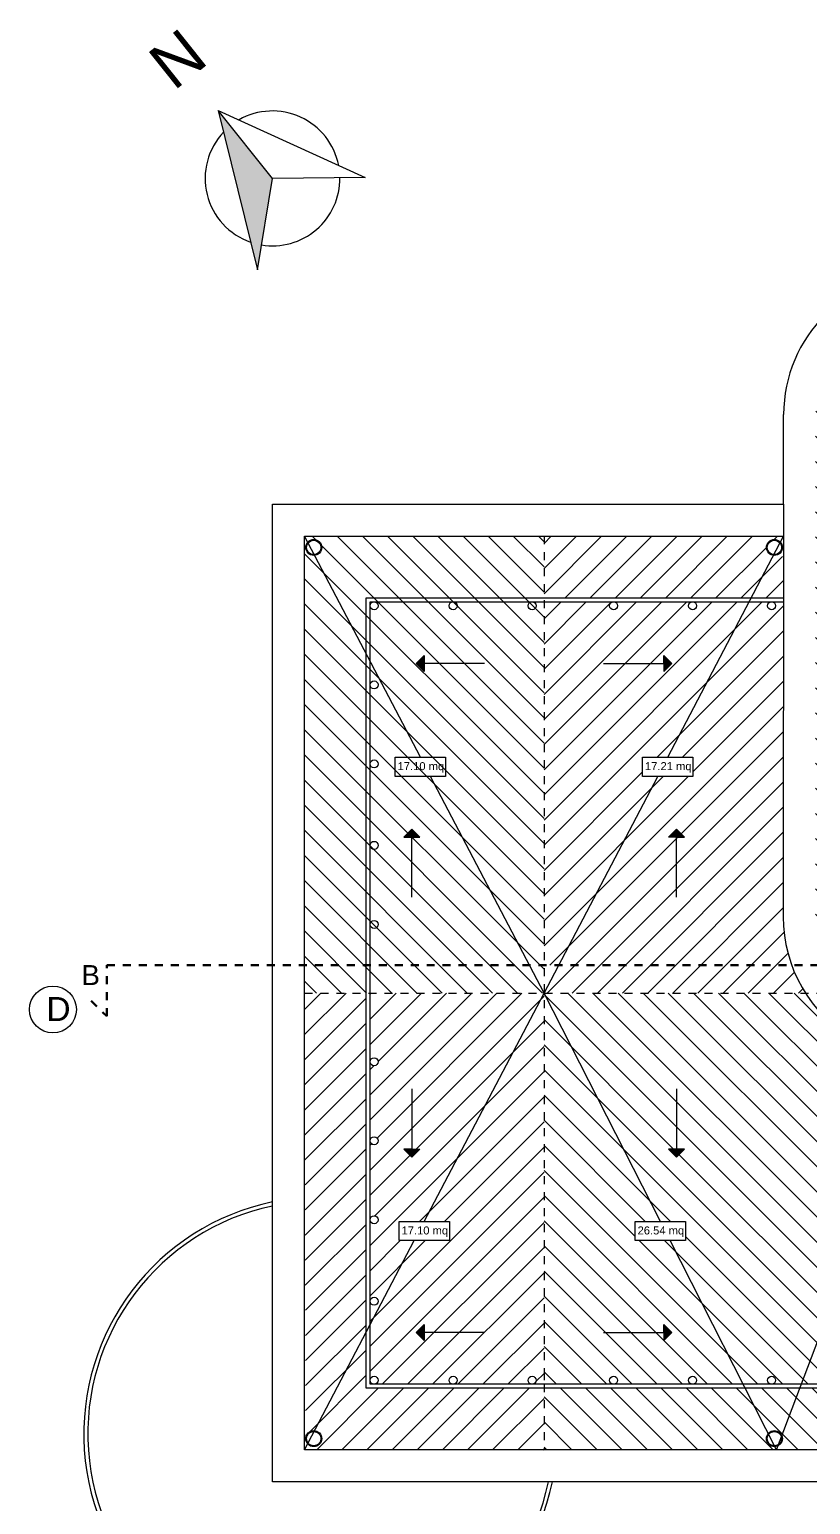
# Model space of a CAD drawing. Header units: millimetres. Extents: x 2459 to 3981, y 1231 to 4850.
# Drawn here: x 3789.78 to 3799.54, y 1279.79 to 1298.22 of the extents above; entities that cross this region are included whole.
import ezdxf
from ezdxf.enums import TextEntityAlignment as Align

# ---------------------------------------------------------------- set-up
doc = ezdxf.new("R2010")
doc.units = ezdxf.units.MM
doc.linetypes.add('JIS_02_0.7', pattern=[1.35, 0.75, -0.6])
doc.linetypes.add('TRATTEGGIATA', pattern=[0.75, 0.5, -0.25])
doc.layers.add('SEZIONI', color=7, linetype='TRATTEGGIATA', lineweight=60)
doc.styles.get("Standard").update_dxf_attribs({"font": 'arial.ttf'})

msp = doc.modelspace()

# ---------------------------------------------------------------- hatches: boundary and pattern name
at = {"linetype": 'Continuous', "ltscale": 0.01}
h = msp.add_hatch(color=256, dxfattribs=at)
h.dxf.hatch_style = 1
h.paths.add_polyline_path([(3792.629507, 1295.219556), (3792.818704, 1296.362467), (3792.140725, 1297.21174)])
at = {"linetype": 'Continuous', "lineweight": -3, "ltscale": 0.01, "transparency": 33554559}
h = msp.add_hatch(dxfattribs=at)
h.set_pattern_fill('ANSI31', color=256, scale=0.07, angle=90)
h.paths.add_polyline_path([(3801.368664, 1294.710423, 0.504604599), (3799.608704, 1293.410565), (3799.608704, 1290.270565), (3801.368664, 1290.283506)])
h.paths.add_polyline_path([(3800.861784, 1292.240678), (3800.761784, 1292.240678), (3800.861784, 1292.340678), (3800.961784, 1292.240678)], flags=16)
h.paths.add_polyline_path([(3800.65322, 1293.369076), (3800.65322, 1293.608901), (3801.284188, 1293.608901), (3801.284188, 1293.369076)], flags=16)
h.paths.add_polyline_path([(3800.868704, 1294.624929, -1), (3801.068704, 1294.624929, -1)], flags=16)
h.paths.add_polyline_path([(3800.878704, 1294.624929, -1), (3801.058704, 1294.624929, -1)], flags=0)
h.paths.add_polyline_path([(3802.328704, 1293.410565, 0.329252882), (3801.368664, 1294.710423), (3801.368664, 1290.283506), (3802.328704, 1290.290566)])
h.paths.add_polyline_path([(3801.368664, 1290.283506), (3799.608704, 1290.270565), (3799.608704, 1287.130565, 0.114726714), (3799.748212, 1286.530565), (3800.859947, 1286.530565, -1), (3801.237553, 1286.530565), (3801.368664, 1286.530565)])
h.paths.add_polyline_path([(3800.65322, 1287.172053), (3801.284188, 1287.172053), (3801.284188, 1286.932228), (3800.65322, 1286.932228)], flags=16)
h.paths.add_polyline_path([(3800.861784, 1288.240453), (3800.761784, 1288.340453), (3800.861784, 1288.340453), (3800.961784, 1288.340453)], flags=16)
h.paths.add_polyline_path([(3802.328704, 1290.290566), (3801.368664, 1290.283506), (3801.368664, 1286.530565), (3802.189195, 1286.530565, 0.114726714), (3802.328704, 1287.130565)])
h.paths.add_polyline_path([(3801.941894, 1286.180565), (3801.368664, 1286.180565), (3801.368664, 1285.830706, 0.125389598)])
h.paths.add_polyline_path([(3802.189195, 1286.530565), (3801.368664, 1286.530565), (3801.368664, 1286.180565), (3801.941894, 1286.180565, 0.079273218)])
h.paths.add_polyline_path([(3800.859947, 1286.530565), (3799.748212, 1286.530565, 0.079273218), (3799.995513, 1286.180565), (3801.368664, 1286.180565), (3801.368664, 1286.530565), (3801.237553, 1286.530565, -1)])
h.paths.add_polyline_path([(3801.368664, 1286.180565), (3799.995513, 1286.180565, 0.281057891), (3801.368664, 1285.830706)])
h.paths.add_polyline_path([(3801.068704, 1285.9162, -1), (3800.868704, 1285.9162, -1)], flags=16)
h.paths.add_polyline_path([(3801.058704, 1285.9162, -1), (3800.878704, 1285.9162, -1)], flags=0)
h.paths.add_polyline_path([(3808.718704, 1286.180565), (3807.948704, 1286.180565), (3807.948704, 1281.938678), (3808.59275, 1280.710713, -0.446146587), (3808.703508, 1280.611293)], flags=17)
h.paths.add_polyline_path([(3800.968704, 1285.365297, -0.256018825), (3799.480863, 1286.180565), (3796.2135, 1286.180565), (3797.667471, 1283.325565), (3797.982955, 1283.325565), (3797.982955, 1283.08574), (3797.789608, 1283.08574), (3798.70384, 1281.290565), (3799.058551, 1281.290565, -0.414213562), (3799.008551, 1281.340565, -1), (3799.108551, 1281.340565, -0.414213562), (3799.058551, 1281.290565), (3799.430909, 1281.290565)])
h.paths.add_polyline_path([(3797.968622, 1284.230452), (3797.868622, 1284.130452), (3797.768622, 1284.230452), (3797.868622, 1284.230452)], flags=16)
h.paths.add_polyline_path([(3800.968704, 1285.365297), (3799.430909, 1281.290565), (3800.046495, 1281.290565, -0.414213562), (3799.996495, 1281.340565, -1), (3800.096495, 1281.340565, -0.414213562), (3800.046495, 1281.290565), (3800.968704, 1281.290565, -0.414213562), (3800.918704, 1281.340565, -0.414213562), (3800.968704, 1281.390565)], flags=17)
h.paths.add_polyline_path([(3800.968704, 1281.240565), (3796.2135, 1281.240565), (3796.2135, 1280.470565), (3800.968704, 1280.470565)])
h.paths.add_polyline_path([(3799.827604, 1280.787678), (3799.827604, 1280.687678), (3799.727604, 1280.787678), (3799.827604, 1280.887678)], flags=16)
h.paths.add_polyline_path([(3799.193099, 1280.611293, -1), (3798.993099, 1280.611293, -1)], flags=16)
h.paths.add_polyline_path([(3799.183099, 1280.611293, -1), (3799.003099, 1280.611293, -1)], flags=0)
h.paths.add_polyline_path([(3797.789608, 1283.08574), (3797.351988, 1283.08574), (3797.351988, 1283.325565), (3797.667471, 1283.325565), (3796.2135, 1286.180565), (3796.2135, 1281.290565), (3797.082662, 1281.290565, -0.414213562), (3797.032662, 1281.340565, -1), (3797.132662, 1281.340565, -0.414213562), (3797.082662, 1281.290565), (3798.070607, 1281.290565, -0.414213562), (3798.020607, 1281.340565, -1), (3798.120607, 1281.340565, -0.414213562), (3798.070607, 1281.290565), (3798.70384, 1281.290565)], flags=17)
h.paths.add_polyline_path([(3797.710815, 1281.938934), (3797.710815, 1282.038934), (3797.810815, 1281.938934), (3797.710815, 1281.838934)], flags=16)
h.paths.add_polyline_path([(3804.303483, 1288.888805), (3803.862215, 1288.888805), (3803.862215, 1289.12863), (3804.177699, 1289.12863), (3803.159188, 1291.070565), (3802.878857, 1291.070565, -0.414213562), (3802.928857, 1291.020565, -1), (3802.828857, 1291.020565, -0.414213562), (3802.878857, 1291.070565), (3802.729949, 1291.070565), (3802.733968, 1287.134169, -0.019066882), (3802.729112, 1286.999673), (3802.729112, 1286.530565), (3805.540339, 1286.530565)])
h.paths.add_polyline_path([(3804.068786, 1288.130677), (3803.968786, 1288.130677), (3804.068786, 1288.230677), (3804.168786, 1288.130677)], flags=16)
h.paths.add_polyline_path([(3802.729112, 1286.530565), (3802.628875, 1286.530565, -0.05541989), (3802.456545, 1286.180565), (3802.729112, 1286.180565)])
h.paths.add_polyline_path([(3802.729112, 1286.999673, -0.06825201), (3802.628875, 1286.530565), (3802.729112, 1286.530565)])
h.paths.add_polyline_path([(3805.540339, 1286.530565), (3802.729112, 1286.530565), (3802.729112, 1286.180565), (3805.723908, 1286.180565)])
h.paths.add_polyline_path([(3807.898704, 1286.180565), (3805.723908, 1286.180565), (3807.221306, 1283.325565), (3807.53679, 1283.325565), (3807.53679, 1283.08574), (3807.34709, 1283.08574), (3807.898704, 1282.03401), (3807.898704, 1282.328509, -1), (3807.798704, 1282.328509, -1), (3807.898704, 1282.328509), (3807.898704, 1283.346579, -1), (3807.798704, 1283.346579, -1), (3807.898704, 1283.346579), (3807.898704, 1284.334523, -1), (3807.798704, 1284.334523, -1), (3807.898704, 1284.334523), (3807.898704, 1285.322468, -1), (3807.798704, 1285.322468, -1), (3807.898704, 1285.322468)])
h.paths.add_polyline_path([(3807.37903, 1284.230452), (3807.47903, 1284.230452), (3807.37903, 1284.130452), (3807.27903, 1284.230452)], flags=16)
h.paths.add_polyline_path([(3808.718704, 1286.180565), (3807.948704, 1286.180565), (3807.948704, 1281.938678), (3808.59275, 1280.710713, -0.446146587), (3808.703508, 1280.611293)], flags=17)
h.paths.add_polyline_path([(3805.723908, 1286.180565), (3805.723908, 1281.290565), (3805.872815, 1281.290565, -0.414213562), (3805.822815, 1281.340565, -1), (3805.922815, 1281.340565, -0.414213562), (3805.872815, 1281.290565), (3806.86076, 1281.290565, -0.414213562), (3806.81076, 1281.340565, -1), (3806.91076, 1281.340565, -0.414213562), (3806.86076, 1281.290565), (3807.848704, 1281.290565, -0.414213562), (3807.798704, 1281.340565, -1), (3807.898704, 1281.340565), (3807.898704, 1282.03401), (3807.34709, 1283.08574), (3806.905822, 1283.08574), (3806.905822, 1283.325565), (3807.221306, 1283.325565)], flags=17)
h.paths.add_polyline_path([(3807.221223, 1282.038934), (3807.321223, 1281.938934), (3807.221223, 1281.838934), (3807.221223, 1281.938934)], flags=16)
h.paths.add_polyline_path([(3807.948704, 1286.180565), (3807.948704, 1281.240565), (3805.723908, 1281.240565), (3805.723908, 1280.470565), (3808.718704, 1280.470565), (3808.703508, 1280.611293, -1), (3808.503508, 1280.611293, -1), (3808.703508, 1280.611293), (3808.711011, 1286.180565)])
h.paths.add_polyline_path([(3805.723908, 1291.070565), (3804.854745, 1291.070565, -0.414213562), (3804.904745, 1291.020565, -1), (3804.804745, 1291.020565, -0.414213562), (3804.854745, 1291.070565), (3803.866801, 1291.070565, -0.414213562), (3803.916801, 1291.020565, -1), (3803.816801, 1291.020565, -0.414213562), (3803.866801, 1291.070565), (3803.159188, 1291.070565), (3804.177699, 1289.12863), (3804.493183, 1289.12863), (3804.493183, 1288.888805), (3804.303483, 1288.888805), (3805.540339, 1286.530565), (3805.723908, 1286.530565)])
h.paths.add_polyline_path([(3804.226593, 1290.300434), (3804.226593, 1290.200434), (3804.126593, 1290.300434), (3804.226593, 1290.400434)], flags=16)
h.paths.add_polyline_path([(3805.723908, 1291.890565), (3802.729112, 1291.890565), (3803.132964, 1291.120565), (3805.723908, 1291.120565)])
h.paths.add_polyline_path([(3802.729112, 1291.890565), (3802.729898, 1291.120565), (3803.132964, 1291.120565)], flags=17)
h.paths.add_polyline_path([(3793.218704, 1291.890565), (3796.2135, 1291.890565), (3796.2135, 1286.180565), (3793.218704, 1286.180565)])
h.paths.add_polyline_path([(3801.260921, 1286.578224), (3802.087723, 1286.578224), (3802.087723, 1286.905886), (3801.260921, 1286.905886)], flags=9)
h.paths.add_polyline_path([(3800.643821, 1286.967536), (3801.27629, 1286.967536), (3801.27629, 1287.173607), (3800.643821, 1287.173607)], flags=24)
h.paths.add_polyline_path([(3800.643821, 1286.967536), (3801.27629, 1286.967536), (3801.27629, 1287.173607), (3800.643821, 1287.173607)], flags=24)
h.paths.add_polyline_path([(3800.643821, 1293.391738), (3801.27629, 1293.391738), (3801.27629, 1293.597809), (3800.643821, 1293.597809)], flags=24)
h.paths.add_polyline_path([(3800.643821, 1293.391738), (3801.27629, 1293.391738), (3801.27629, 1293.597809), (3800.643821, 1293.597809)], flags=24)
h = msp.add_hatch(dxfattribs=at)
h.set_pattern_fill('ANSI31', color=256, scale=0.07)
h.paths.add_polyline_path([(3799.193099, 1291.749734, -0.999489689), (3798.993099, 1291.749836, -1), (3799.193099, 1291.749836), (3799.19716, 1291.890565), (3796.2135, 1291.890565), (3796.2135, 1291.120565), (3799.207509, 1291.120565)])
h.paths.add_polyline_path([(3798.77822, 1291.070565), (3798.070607, 1291.070565, -0.414213562), (3798.120607, 1291.020565, -1), (3798.020607, 1291.020565, -0.414213562), (3798.070607, 1291.070565), (3797.082662, 1291.070565, -0.414213562), (3797.132662, 1291.020565, -1), (3797.032662, 1291.020565, -0.414213562), (3797.082662, 1291.070565), (3796.2135, 1291.070565), (3796.2135, 1286.530565), (3796.397068, 1286.530565), (3797.633924, 1288.888805), (3797.444225, 1288.888805), (3797.444225, 1289.12863), (3797.759708, 1289.12863)])
h.paths.add_polyline_path([(3797.710815, 1290.400434), (3797.810815, 1290.300434), (3797.710815, 1290.200434), (3797.710815, 1290.300434)], flags=16)
h.paths.add_polyline_path([(3799.207458, 1291.070565), (3799.058551, 1291.070565, -0.414213562), (3799.108551, 1291.020565, -1), (3799.008551, 1291.020565, -0.414213562), (3799.058551, 1291.070565), (3798.77822, 1291.070565), (3797.759708, 1289.12863), (3798.075192, 1289.12863), (3798.075192, 1288.888805), (3797.633924, 1288.888805), (3796.397068, 1286.530565), (3799.308532, 1286.530565, -0.086918353), (3799.203436, 1287.130565)])
h.paths.add_polyline_path([(3797.868622, 1288.230677), (3797.968622, 1288.130677), (3797.868622, 1288.130677), (3797.768622, 1288.130677)], flags=16)
h.paths.add_polyline_path([(3799.308532, 1286.530565), (3796.397068, 1286.530565), (3796.2135, 1286.180565), (3799.480863, 1286.180565, -0.055419891)])
at = {"linetype": 'Continuous'}
h = msp.add_hatch(color=256, dxfattribs=at)
h.dxf.hatch_style = 1
h.paths.add_polyline_path([(3794.616184, 1290.300434), (3794.716184, 1290.200434), (3794.716184, 1290.300434), (3794.716184, 1290.400434)])
h = msp.add_hatch(color=256)
h.dxf.hatch_style = 1
h.paths.add_polyline_path([(3794.616184, 1290.300434), (3794.716184, 1290.200434), (3794.716184, 1290.300434), (3794.716184, 1290.400434)])
h = msp.add_hatch(color=256, dxfattribs=at)
h.dxf.hatch_style = 1
h.paths.add_polyline_path([(3797.710815, 1290.400434), (3797.710815, 1290.300434), (3797.710815, 1290.200434), (3797.810815, 1290.300434)])
h = msp.add_hatch(color=256)
h.dxf.hatch_style = 1
h.paths.add_polyline_path([(3797.710815, 1290.400434), (3797.710815, 1290.300434), (3797.710815, 1290.200434), (3797.810815, 1290.300434)])
h = msp.add_hatch(color=256, dxfattribs=at)
h.dxf.hatch_style = 1
h.paths.add_polyline_path([(3794.458378, 1288.130677), (3794.558378, 1288.130677), (3794.658378, 1288.130677), (3794.558378, 1288.230677)])
h = msp.add_hatch(color=256)
h.dxf.hatch_style = 1
h.paths.add_polyline_path([(3794.458378, 1288.130677), (3794.558378, 1288.130677), (3794.658378, 1288.130677), (3794.558378, 1288.230677)])
h = msp.add_hatch(color=256, dxfattribs=at)
h.dxf.hatch_style = 1
h.paths.add_polyline_path([(3797.868622, 1288.230677), (3797.768622, 1288.130677), (3797.868622, 1288.130677), (3797.968622, 1288.130677)])
h = msp.add_hatch(color=256)
h.dxf.hatch_style = 1
h.paths.add_polyline_path([(3797.868622, 1288.230677), (3797.768622, 1288.130677), (3797.868622, 1288.130677), (3797.968622, 1288.130677)])
at = {"linetype": 'Continuous', "lineweight": -3, "ltscale": 0.01, "transparency": 33554559}
h = msp.add_hatch(dxfattribs=at)
h.set_pattern_fill('ANSI31', color=256, scale=0.07)
h.paths.add_polyline_path([(3796.2135, 1286.180565), (3794.038704, 1286.180565), (3794.038704, 1285.322468, -1), (3794.138704, 1285.322468, -1), (3794.038704, 1285.322468), (3794.038704, 1284.334523, -1), (3794.138704, 1284.334523, -1), (3794.038704, 1284.334523), (3794.038704, 1283.346579, -1), (3794.138704, 1283.346579, -1), (3794.038704, 1283.346579), (3794.038704, 1282.328509, -1), (3794.138704, 1282.328509, -1), (3794.038704, 1282.328509), (3794.038704, 1282.03401), (3794.590318, 1283.08574), (3794.400618, 1283.08574), (3794.400618, 1283.325565), (3794.716102, 1283.325565)], flags=16)
h.paths.add_polyline_path([(3794.558378, 1284.230452), (3794.658378, 1284.230452), (3794.558378, 1284.130452), (3794.458378, 1284.230452)], flags=0)
h.paths.add_polyline_path([(3796.2135, 1286.180565), (3794.716102, 1283.325565), (3795.031586, 1283.325565), (3795.031586, 1283.08574), (3794.590318, 1283.08574), (3794.038704, 1282.03401), (3794.038704, 1281.340565, -1), (3794.138704, 1281.340565, -0.414213562), (3794.088704, 1281.290565), (3795.076648, 1281.290565, -0.414213562), (3795.026648, 1281.340565, -1), (3795.126648, 1281.340565, -0.414213562), (3795.076648, 1281.290565), (3796.064592, 1281.290565, -0.414213562), (3796.014592, 1281.340565, -1), (3796.114592, 1281.340565, -0.414213562), (3796.064592, 1281.290565), (3796.2135, 1281.290565)], flags=17)
h.paths.add_polyline_path([(3794.716184, 1281.938934), (3794.716184, 1281.838934), (3794.616184, 1281.938934), (3794.716184, 1282.038934)], flags=16)
h.paths.add_polyline_path([(3796.2135, 1281.240565), (3793.988704, 1281.240565), (3793.988704, 1286.180565), (3793.218704, 1286.180565), (3793.2339, 1280.611293, -1), (3793.4339, 1280.611293, -1), (3793.2339, 1280.611293), (3793.218704, 1280.470565), (3796.2135, 1280.470565)])
at = {"linetype": 'Continuous'}
h = msp.add_hatch(color=256, dxfattribs=at)
h.dxf.hatch_style = 1
h.paths.add_polyline_path([(3794.558378, 1284.130452), (3794.658378, 1284.230452), (3794.558378, 1284.230452), (3794.458378, 1284.230452)])
h = msp.add_hatch(color=256)
h.dxf.hatch_style = 1
h.paths.add_polyline_path([(3794.558378, 1284.130452), (3794.658378, 1284.230452), (3794.558378, 1284.230452), (3794.458378, 1284.230452)])
h = msp.add_hatch(color=256, dxfattribs=at)
h.dxf.hatch_style = 1
h.paths.add_polyline_path([(3797.968622, 1284.230452), (3797.868622, 1284.230452), (3797.768622, 1284.230452), (3797.868622, 1284.130452)])
h = msp.add_hatch(color=256)
h.dxf.hatch_style = 1
h.paths.add_polyline_path([(3797.968622, 1284.230452), (3797.868622, 1284.230452), (3797.768622, 1284.230452), (3797.868622, 1284.130452)])
h = msp.add_hatch(color=256, dxfattribs=at)
h.dxf.hatch_style = 1
h.paths.add_polyline_path([(3794.616184, 1281.938934), (3794.716184, 1281.838934), (3794.716184, 1281.938934), (3794.716184, 1282.038934)])
h = msp.add_hatch(color=256)
h.dxf.hatch_style = 1
h.paths.add_polyline_path([(3794.616184, 1281.938934), (3794.716184, 1281.838934), (3794.716184, 1281.938934), (3794.716184, 1282.038934)])
h = msp.add_hatch(color=256, dxfattribs=at)
h.dxf.hatch_style = 1
h.paths.add_polyline_path([(3797.710815, 1282.038934), (3797.710815, 1281.938934), (3797.710815, 1281.838934), (3797.810815, 1281.938934)])
h = msp.add_hatch(color=256)
h.dxf.hatch_style = 1
h.paths.add_polyline_path([(3797.710815, 1282.038934), (3797.710815, 1281.938934), (3797.710815, 1281.838934), (3797.810815, 1281.938934)])

# ---------------------------------------------------------------- linework, layer by layer
for p, q in [((3792.140725, 1297.21174), (3793.977105, 1296.374609)), ((3792.140725, 1297.21174), (3792.629507, 1295.219556)), ((3792.818704, 1296.362467), (3792.140725, 1297.21174)), ((3792.140725, 1297.21174), (3793.977105, 1296.374609)), ((3792.140725, 1297.21174), (3792.629507, 1295.219556)), ((3792.818704, 1296.362467), (3792.140725, 1297.21174)), ((3792.629507, 1295.219556), (3792.818704, 1296.362467)), ((3792.629507, 1295.219556), (3792.818704, 1296.362467)), ((3793.977105, 1296.374609), (3792.818704, 1296.362467)), ((3793.977105, 1296.374609), (3792.818704, 1296.362467)), ((3799.208704, 1292.290565), (3799.203436, 1287.130565)), ((3799.208704, 1292.290565), (3799.206662, 1290.290566)), ((3799.208704, 1292.290565), (3799.206662, 1290.290566)), ((3799.208704, 1292.290565), (3799.208704, 1291.173565)), ((3799.208704, 1292.290565), (3799.208704, 1291.173565)), ((3793.218704, 1280.470565), (3793.218704, 1291.890565)), ((3794.616184, 1290.300434), (3794.716184, 1290.400434)), ((3794.716184, 1290.300434), (3794.716184, 1290.400434)), ((3794.716184, 1290.400434), (3794.716184, 1290.300434)), ((3797.710815, 1290.300434), (3797.710815, 1290.400434)), ((3797.710815, 1290.400434), (3797.710815, 1290.300434)), ((3797.810815, 1290.300434), (3797.710815, 1290.400434)), ((3794.716184, 1290.200434), (3794.616184, 1290.300434)), ((3795.469869, 1290.300434), (3794.716184, 1290.300434)), ((3794.716184, 1290.300434), (3794.716184, 1290.200434)), ((3796.95713, 1290.300434), (3797.710815, 1290.300434)), ((3797.710815, 1290.300434), (3797.710815, 1290.200434)), ((3797.710815, 1290.200434), (3797.810815, 1290.300434)), ((3794.558378, 1288.230677), (3794.458378, 1288.130677)), ((3794.558378, 1288.130677), (3794.458378, 1288.130677)), ((3794.458378, 1288.130677), (3794.558378, 1288.130677)), ((3794.658378, 1288.130677), (3794.558378, 1288.230677)), ((3794.558378, 1287.376992), (3794.558378, 1288.130677)), ((3794.558378, 1288.130677), (3794.658378, 1288.130677)), ((3797.768622, 1288.130677), (3797.868622, 1288.230677)), ((3797.868622, 1288.130677), (3797.768622, 1288.130677)), ((3797.868622, 1288.230677), (3797.968622, 1288.130677)), ((3797.868622, 1287.376992), (3797.868622, 1288.130677)), ((3797.868622, 1288.130677), (3797.968622, 1288.130677)), ((3797.968622, 1288.130677), (3797.868622, 1288.130677)), ((3794.558378, 1284.984137), (3794.558378, 1284.230452)), ((3797.868622, 1284.984137), (3797.868622, 1284.230452)), ((3794.558378, 1284.230452), (3794.458378, 1284.230452)), ((3794.458378, 1284.230452), (3794.558378, 1284.230452)), ((3794.558378, 1284.130452), (3794.458378, 1284.230452)), ((3794.558378, 1284.230452), (3794.658378, 1284.230452)), ((3794.658378, 1284.230452), (3794.558378, 1284.130452)), ((3797.868622, 1284.230452), (3797.768622, 1284.230452)), ((3797.768622, 1284.230452), (3797.868622, 1284.130452)), ((3797.868622, 1284.230452), (3797.968622, 1284.230452)), ((3797.968622, 1284.230452), (3797.868622, 1284.230452)), ((3797.868622, 1284.130452), (3797.968622, 1284.230452)), ((3794.616184, 1281.938934), (3794.716184, 1282.038934)), ((3794.716184, 1281.938934), (3794.716184, 1282.038934)), ((3794.716184, 1282.038934), (3794.716184, 1281.938934)), ((3797.710815, 1281.938934), (3797.710815, 1282.038934)), ((3797.710815, 1282.038934), (3797.710815, 1281.938934)), ((3797.810815, 1281.938934), (3797.710815, 1282.038934)), ((3794.716184, 1281.838934), (3794.616184, 1281.938934)), ((3795.469869, 1281.938934), (3794.716184, 1281.938934)), ((3794.716184, 1281.938934), (3794.716184, 1281.838934)), ((3796.95713, 1281.938934), (3797.710815, 1281.938934)), ((3797.710815, 1281.938934), (3797.710815, 1281.838934)), ((3797.710815, 1281.838934), (3797.810815, 1281.938934)), ((3808.718704, 1280.470565), (3793.218704, 1280.470565))]:
    msp.add_line(p, q)
for p, q in [((3799.208704, 1292.290565), (3799.208704, 1293.410565)), ((3799.208704, 1292.290565), (3799.203436, 1287.130565)), ((3799.208704, 1292.290565), (3799.206662, 1290.290566)), ((3799.208704, 1292.290565), (3799.206662, 1290.290566)), ((3799.208704, 1292.290565), (3799.208704, 1291.173565)), ((3799.208704, 1292.290565), (3799.208704, 1291.173565)), ((3793.218704, 1280.470565), (3793.218704, 1291.890565)), ((3793.218704, 1291.890565), (3799.208295, 1291.890565)), ((3794.667291, 1289.12863), (3793.218704, 1291.890565)), ((3797.759708, 1289.12863), (3799.208295, 1291.890565)), ((3794.616184, 1290.300434), (3794.716184, 1290.400434)), ((3794.716184, 1290.300434), (3794.716184, 1290.400434)), ((3794.716184, 1290.400434), (3794.716184, 1290.300434)), ((3797.710815, 1290.300434), (3797.710815, 1290.400434)), ((3797.710815, 1290.400434), (3797.710815, 1290.300434)), ((3797.810815, 1290.300434), (3797.710815, 1290.400434)), ((3794.716184, 1290.200434), (3794.616184, 1290.300434)), ((3795.469869, 1290.300434), (3794.716184, 1290.300434)), ((3794.716184, 1290.300434), (3794.716184, 1290.200434)), ((3796.95713, 1290.300434), (3797.710815, 1290.300434)), ((3797.710815, 1290.300434), (3797.710815, 1290.200434)), ((3797.710815, 1290.200434), (3797.810815, 1290.300434)), ((3796.2135, 1286.180565), (3794.793075, 1288.888805)), ((3796.2135, 1286.180565), (3797.633924, 1288.888805)), ((3794.558378, 1288.230677), (3794.458378, 1288.130677)), ((3794.558378, 1288.130677), (3794.458378, 1288.130677)), ((3794.458378, 1288.130677), (3794.558378, 1288.130677)), ((3794.658378, 1288.130677), (3794.558378, 1288.230677)), ((3794.558378, 1287.376992), (3794.558378, 1288.130677)), ((3794.558378, 1288.130677), (3794.658378, 1288.130677)), ((3797.768622, 1288.130677), (3797.868622, 1288.230677)), ((3797.868622, 1288.130677), (3797.768622, 1288.130677)), ((3797.868622, 1288.230677), (3797.968622, 1288.130677)), ((3797.868622, 1287.376992), (3797.868622, 1288.130677)), ((3797.868622, 1288.130677), (3797.968622, 1288.130677)), ((3797.968622, 1288.130677), (3797.868622, 1288.130677)), ((3794.716102, 1283.325565), (3796.2135, 1286.180565)), ((3797.667471, 1283.325565), (3796.2135, 1286.180565)), ((3799.121443, 1280.470565), (3800.968704, 1285.365297)), ((3794.558378, 1284.984137), (3794.558378, 1284.230452)), ((3797.868622, 1284.984137), (3797.868622, 1284.230452)), ((3794.558378, 1284.230452), (3794.458378, 1284.230452)), ((3794.458378, 1284.230452), (3794.558378, 1284.230452)), ((3794.558378, 1284.130452), (3794.458378, 1284.230452)), ((3794.558378, 1284.230452), (3794.658378, 1284.230452)), ((3794.658378, 1284.230452), (3794.558378, 1284.130452)), ((3797.868622, 1284.230452), (3797.768622, 1284.230452)), ((3797.768622, 1284.230452), (3797.868622, 1284.130452)), ((3797.868622, 1284.230452), (3797.968622, 1284.230452)), ((3797.968622, 1284.230452), (3797.868622, 1284.230452)), ((3797.868622, 1284.130452), (3797.968622, 1284.230452)), ((3793.218704, 1280.470565), (3794.590318, 1283.08574)), ((3799.121443, 1280.470565), (3797.789608, 1283.08574)), ((3794.616184, 1281.938934), (3794.716184, 1282.038934)), ((3794.716184, 1281.938934), (3794.716184, 1282.038934)), ((3794.716184, 1282.038934), (3794.716184, 1281.938934)), ((3797.710815, 1281.938934), (3797.710815, 1282.038934)), ((3797.710815, 1282.038934), (3797.710815, 1281.938934)), ((3797.810815, 1281.938934), (3797.710815, 1282.038934)), ((3794.716184, 1281.838934), (3794.616184, 1281.938934)), ((3795.469869, 1281.938934), (3794.716184, 1281.938934)), ((3794.716184, 1281.938934), (3794.716184, 1281.838934)), ((3796.95713, 1281.938934), (3797.710815, 1281.938934)), ((3797.710815, 1281.938934), (3797.710815, 1281.838934)), ((3797.710815, 1281.838934), (3797.810815, 1281.938934)), ((3808.718704, 1280.470565), (3793.218704, 1280.470565))]:
    msp.add_line(p, q, dxfattribs=at)
at = {"linetype": 'TRATTEGGIATA', "ltscale": 0.01}
for p, q in [((3796.2135, 1291.890565), (3796.2135, 1280.470565)), ((3793.218704, 1286.180565), (3808.718704, 1286.180565))]:
    msp.add_line(p, q, dxfattribs=at)
at = {"linetype": 'Continuous', "ltscale": 0.01}
for p, q in [((3794.038704, 1291.070565), (3794.088704, 1291.070565)), ((3796.2135, 1281.390565), (3796.2135, 1281.340565))]:
    msp.add_line(p, q, dxfattribs=at)
at = {"ltscale": 0.01}
for p, q in [((3794.038704, 1291.070565), (3794.088704, 1291.070565)), ((3796.2135, 1281.390565), (3796.2135, 1281.340565))]:
    msp.add_line(p, q, dxfattribs=at)
at = {"linetype": 'Continuous'}
for points in [[(3802.728704, 1292.290565), (3809.118704, 1292.290565), (3809.118704, 1280.070565), (3792.818704, 1280.070565), (3792.818704, 1292.290565), (3799.208704, 1292.290565)], [(3802.728704, 1291.120565), (3807.948704, 1291.120565), (3807.948704, 1281.240565), (3793.988704, 1281.240565), (3793.988704, 1291.120565), (3799.208704, 1291.120565)], [(3802.728704, 1291.070565), (3807.898704, 1291.070565), (3807.898704, 1281.290565), (3794.038704, 1281.290565), (3794.038704, 1291.070565), (3799.208704, 1291.070565)]]:
    msp.add_lwpolyline(points, dxfattribs=at)
for points in [[(3802.728704, 1292.290565), (3809.118704, 1292.290565), (3809.118704, 1280.070565), (3792.818704, 1280.070565), (3792.818704, 1292.290565), (3799.208704, 1292.290565)], [(3802.728704, 1291.120565), (3807.948704, 1291.120565), (3807.948704, 1281.240565), (3793.988704, 1281.240565), (3793.988704, 1291.120565), (3799.208704, 1291.120565)], [(3802.728704, 1291.070565), (3807.898704, 1291.070565), (3807.898704, 1281.290565), (3794.038704, 1281.290565), (3794.038704, 1291.070565), (3799.208704, 1291.070565)]]:
    msp.add_lwpolyline(points)
at = {"linetype": 'Continuous', "ltscale": 0.01}
for points in [[(3794.351807, 1289.12863), (3794.982775, 1289.12863), (3794.982775, 1288.888805), (3794.351807, 1288.888805)], [(3797.444225, 1289.12863), (3798.075192, 1289.12863), (3798.075192, 1288.888805), (3797.444225, 1288.888805)], [(3794.400618, 1283.325565), (3795.031586, 1283.325565), (3795.031586, 1283.08574), (3794.400618, 1283.08574)], [(3797.351988, 1283.325565), (3797.982955, 1283.325565), (3797.982955, 1283.08574), (3797.351988, 1283.08574)]]:
    msp.add_lwpolyline(points, close=True, dxfattribs=at)
at = {"ltscale": 0.01}
for points in [[(3794.351807, 1289.12863), (3794.982775, 1289.12863), (3794.982775, 1288.888805), (3794.351807, 1288.888805)], [(3797.444225, 1289.12863), (3798.075192, 1289.12863), (3798.075192, 1288.888805), (3797.444225, 1288.888805)], [(3794.400618, 1283.325565), (3795.031586, 1283.325565), (3795.031586, 1283.08574), (3794.400618, 1283.08574)], [(3797.351988, 1283.325565), (3797.982955, 1283.325565), (3797.982955, 1283.08574), (3797.351988, 1283.08574)]]:
    msp.add_lwpolyline(points, close=True, dxfattribs=at)
at = {"linetype": 'Continuous', "ltscale": 0.01}
for centre, radius in [((3793.3339, 1291.749836), 0.1), ((3793.3339, 1291.749836), 0.09), ((3799.093099, 1291.749836), 0.1), ((3799.093099, 1291.749836), 0.09), ((3794.088704, 1291.020565), 0.05), ((3794.088704, 1291.020565), 0.05), ((3795.076648, 1291.020565), 0.05), ((3796.064592, 1291.020565), 0.05), ((3797.082662, 1291.020565), 0.05), ((3798.070607, 1291.020565), 0.05), ((3799.058551, 1291.020565), 0.05), ((3794.088704, 1290.032621), 0.05), ((3794.088704, 1289.044676), 0.05), ((3794.088704, 1288.026606), 0.05), ((3794.088704, 1287.038662), 0.05), ((3790.072895, 1285.974543), 0.292842), ((3794.088704, 1285.322468), 0.05), ((3794.088704, 1285.322468), 0.05), ((3794.088704, 1284.334523), 0.05), ((3794.088704, 1283.346579), 0.05), ((3794.088704, 1282.328509), 0.05), ((3794.088704, 1281.340565), 0.05), ((3794.088704, 1281.340565), 0.05), ((3794.088704, 1281.340565), 0.05), ((3795.076648, 1281.340565), 0.05), ((3796.064592, 1281.340565), 0.05), ((3797.082662, 1281.340565), 0.05), ((3798.070607, 1281.340565), 0.05), ((3799.058551, 1281.340565), 0.05), ((3793.3339, 1280.611293), 0.1), ((3793.3339, 1280.611293), 0.09), ((3799.093099, 1280.611293), 0.1), ((3799.093099, 1280.611293), 0.09)]:
    msp.add_circle(centre, radius, dxfattribs=at)
at = {"ltscale": 0.01}
for centre, radius in [((3793.3339, 1291.749836), 0.1), ((3793.3339, 1291.749836), 0.09), ((3799.093099, 1291.749836), 0.1), ((3799.093099, 1291.749836), 0.09), ((3794.088704, 1291.020565), 0.05), ((3794.088704, 1291.020565), 0.05), ((3795.076648, 1291.020565), 0.05), ((3796.064592, 1291.020565), 0.05), ((3797.082662, 1291.020565), 0.05), ((3798.070607, 1291.020565), 0.05), ((3799.058551, 1291.020565), 0.05), ((3794.088704, 1290.032621), 0.05), ((3794.088704, 1289.044676), 0.05), ((3794.088704, 1288.026606), 0.05), ((3794.088704, 1287.038662), 0.05), ((3790.072895, 1285.974543), 0.292842), ((3794.088704, 1285.322468), 0.05), ((3794.088704, 1285.322468), 0.05), ((3794.088704, 1284.334523), 0.05), ((3794.088704, 1283.346579), 0.05), ((3794.088704, 1282.328509), 0.05), ((3794.088704, 1281.340565), 0.05), ((3794.088704, 1281.340565), 0.05), ((3794.088704, 1281.340565), 0.05), ((3795.076648, 1281.340565), 0.05), ((3796.064592, 1281.340565), 0.05), ((3797.082662, 1281.340565), 0.05), ((3798.070607, 1281.340565), 0.05), ((3799.058551, 1281.340565), 0.05), ((3793.3339, 1280.611293), 0.1), ((3793.3339, 1280.611293), 0.09), ((3799.093099, 1280.611293), 0.1), ((3799.093099, 1280.611293), 0.09)]:
    msp.add_circle(centre, radius, dxfattribs=at)
for centre, radius, start, end in [((3792.818704, 1296.362467), 0.842862, 11.1686467, 119.8186945), ((3792.818704, 1296.362467), 0.842862, 11.1686467, 119.8186945), ((3792.818704, 1296.362467), 0.842862, 136.5446132, 251.0258035), ((3792.818704, 1296.362467), 0.842862, 136.5446132, 251.0258035), ((3792.818704, 1296.362467), 0.842862, 260.6005281, 0.6005281), ((3792.818704, 1296.362467), 0.842862, 260.6005281, 0.6005281), ((3800.968704, 1287.130565), 1.765268, 179.8830156, 0.1169844), ((3793.420315, 1280.670503), 2.910884, 101.9276533, 348.106003)]:
    msp.add_arc(centre, radius, start, end)
at = {"linetype": 'Continuous'}
for centre, radius, start, end in [((3800.968704, 1293.410565), 1.76, 0, 180), ((3800.968704, 1287.130565), 1.765268, 179.8830156, 0.1169844), ((3793.420315, 1280.670503), 2.910884, 101.9276533, 348.106003)]:
    msp.add_arc(centre, radius, start, end, dxfattribs=at)
at = {"linetype": 'Continuous', "ltscale": 0.02}
msp.add_arc((3793.418704, 1280.670565), 2.96, 101.6950504, 348.3049496, dxfattribs=at)
at = {"ltscale": 0.02}
msp.add_arc((3793.418704, 1280.670565), 2.96, 101.6950504, 348.3049496, dxfattribs=at)
at = {"layer": 'SEZIONI', "linetype": 'JIS_02_0.7', "ltscale": 0.01}
msp.add_lwpolyline([(3790.551694, 1286.084852), (3790.745785, 1285.890762), (3790.745785, 1286.530565), (3811.351715, 1286.530565), (3811.351715, 1285.890762), (3811.545805, 1286.084852)], dxfattribs=at)

# ---------------------------------------------------------------- texts
msp.add_text('N', height=0.578782, rotation=38.6005281).set_placement((3791.630897, 1297.856525), align=Align.MIDDLE_CENTER)
msp.add_text('N', height=0.578782, rotation=38.6005281).set_placement((3791.630897, 1297.856525), align=Align.MIDDLE_CENTER)
at = {"linetype": 'Continuous', "char_height": 0.1, "attachment_point": 1}
for s, insert in [('17.10 mq', (3794.382619, 1289.06648)), ('17.21 mq', (3797.475037, 1289.06648)), ('17.10 mq', (3794.43143, 1283.263415)), ('26.54 mq', (3797.3828, 1283.263415))]:
    msp.add_mtext_dynamic_manual_height_columns(s, width=0.6, gutter_width=12.5, heights=[0], dxfattribs=dict(at, insert=insert))
at = {"char_height": 0.1, "attachment_point": 1}
for s, insert in [('17.10 mq', (3794.382619, 1289.06648)), ('17.21 mq', (3797.475037, 1289.06648)), ('17.10 mq', (3794.43143, 1283.263415)), ('26.54 mq', (3797.3828, 1283.263415))]:
    msp.add_mtext_dynamic_manual_height_columns(s, width=0.6, gutter_width=12.5, heights=[0], dxfattribs=dict(at, insert=insert))
at = {"linetype": 'Continuous', "ltscale": 0.01, "attachment_point": 1}
for s, width, insert, char_height in [('B', 3.244603, (3790.428101, 1286.530565, 1), 0.25), ('D', 10.83201471, (3789.991013, 1286.130976), 0.3)]:
    msp.add_mtext_dynamic_manual_height_columns(s, width=width, gutter_width=12.5, heights=[0], dxfattribs=dict(at, insert=insert, char_height=char_height))
at = {"ltscale": 0.01, "attachment_point": 1}
for s, width, insert, char_height in [('B', 3.244603, (3790.428101, 1286.530565, 1), 0.25), ('D', 10.83201471, (3789.991013, 1286.130976), 0.3)]:
    msp.add_mtext_dynamic_manual_height_columns(s, width=width, gutter_width=12.5, heights=[0], dxfattribs=dict(at, insert=insert, char_height=char_height))

doc.saveas('drawing.dxf')
